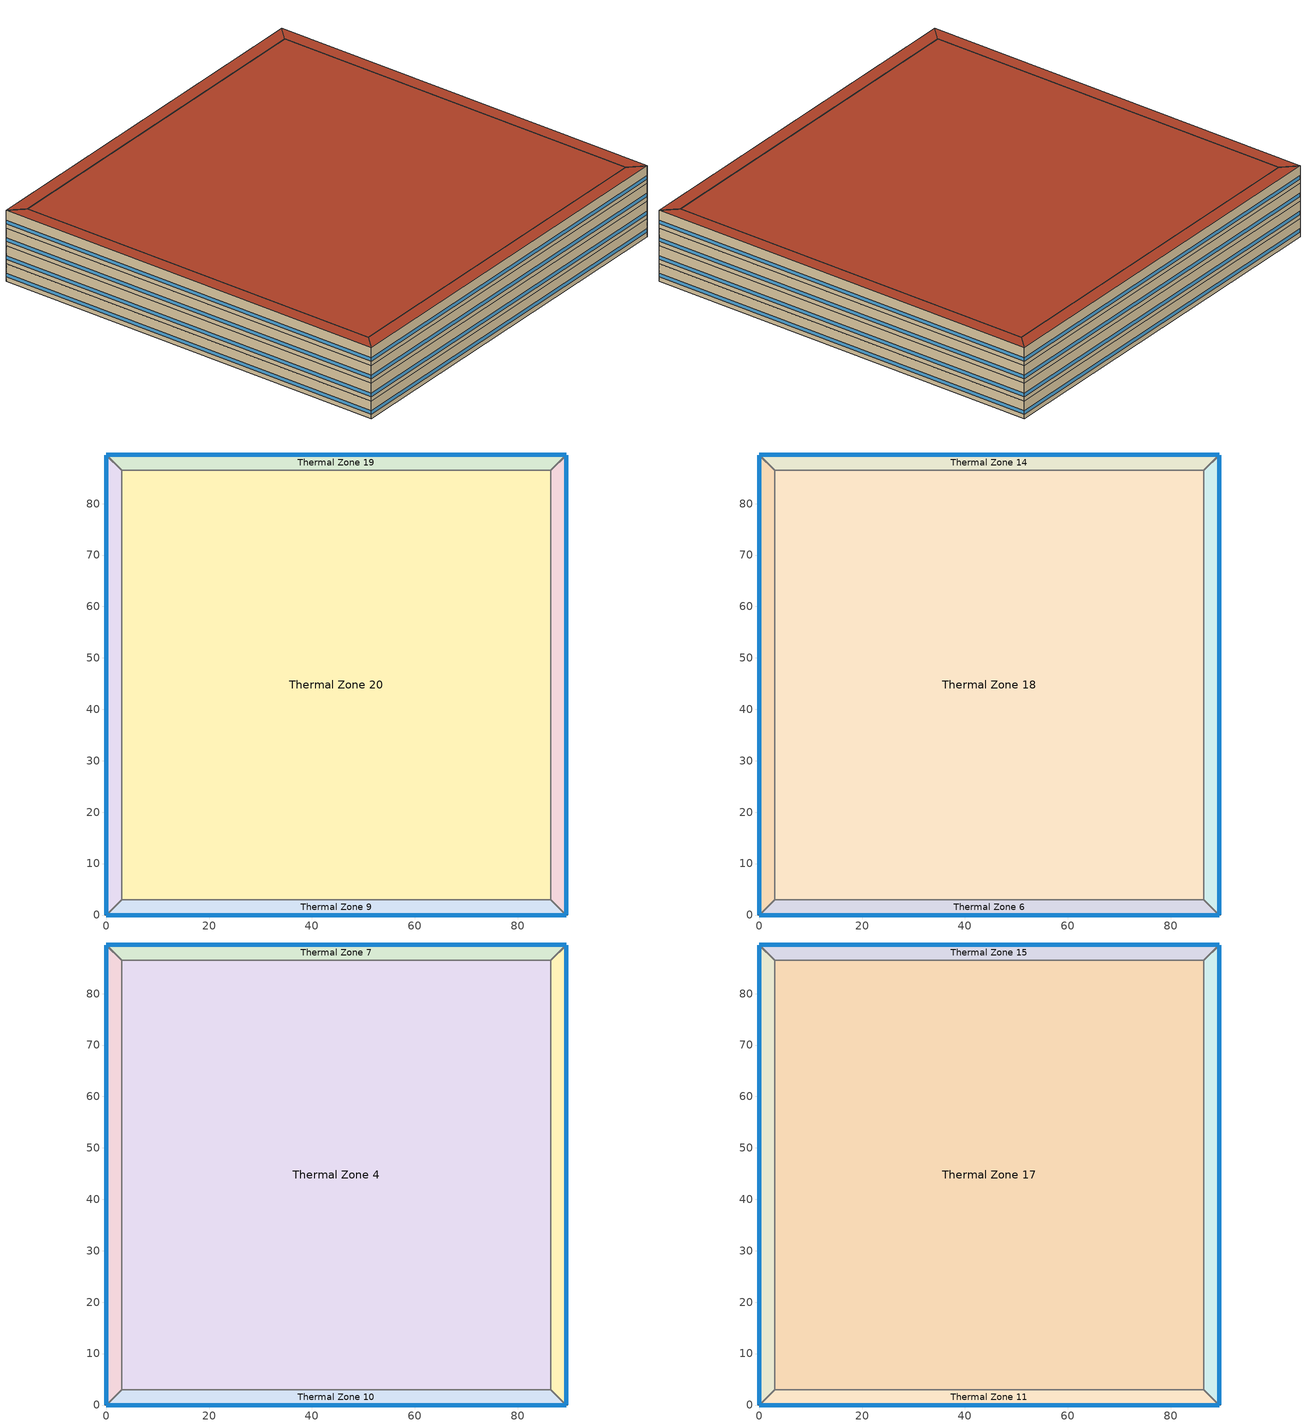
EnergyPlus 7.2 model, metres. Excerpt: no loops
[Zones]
Thermal Zone 19
 floor ground (000_ExtSlabCarpet_4in_ClimateZone 1-8): 0,89.45 89.45,89.45 86.45,86.45 3,86.45 z0
 wall outside (ASHRAE_189.1-2009_ExtWall_SteelFrame_ClimateZone 4-8): 89.45,89.45 0,89.45 z0:4
 wall to Thermal Zone 20 (000_Interior Wall): 3,86.45 86.45,86.45 z0:4
 wall to Thermal Zone 13 (000_Interior Wall): 86.45,86.45 89.45,89.45 z0:4
 wall to Thermal Zone 16 (000_Interior Wall): 0,89.45 3,86.45 z0:4
 window (ASHRAE_189.1-2009_ExtWindow_ClimateZone 4-5): 89.43,89.45 0.03,89.45 z1:1.8
Thermal Zone 9
 floor ground (000_ExtSlabCarpet_4in_ClimateZone 1-8): 89.45,0 0,0 3,3 86.45,3 z0
 wall outside (ASHRAE_189.1-2009_ExtWall_SteelFrame_ClimateZone 4-8): 0,0 89.45,0 z0:4
 wall to Thermal Zone 13 (000_Interior Wall): 89.45,0 86.45,3 z0:4
 wall to Thermal Zone 20 (000_Interior Wall): 86.45,3 3,3 z0:4
 wall to Thermal Zone 16 (000_Interior Wall): 3,3 0,0 z0:4
 window (ASHRAE_189.1-2009_ExtWindow_ClimateZone 4-5): 0.03,0 89.43,0 z1:1.8
Thermal Zone 13
 floor ground (000_ExtSlabCarpet_4in_ClimateZone 1-8): 89.45,89.45 89.45,0 86.45,3 86.45,86.45 z0
 wall outside (ASHRAE_189.1-2009_ExtWall_SteelFrame_ClimateZone 4-8): 89.45,0 89.45,89.45 z0:4
 wall to Thermal Zone 20 (000_Interior Wall): 86.45,86.45 86.45,3 z0:4
 window (ASHRAE_189.1-2009_ExtWindow_ClimateZone 4-5): 89.45,0.03 89.45,89.43 z1:1.8
Thermal Zone 16
 floor ground (000_ExtSlabCarpet_4in_ClimateZone 1-8): 0,0 0,89.45 3,86.45 3,3 z0
 wall outside (ASHRAE_189.1-2009_ExtWall_SteelFrame_ClimateZone 4-8): 0,89.45 0,0 z0:4
 wall to Thermal Zone 20 (000_Interior Wall): 3,3 3,86.45 z0:4
 window (ASHRAE_189.1-2009_ExtWindow_ClimateZone 4-5): 0,89.43 0,0.03 z1:1.8
Thermal Zone 20
 floor ground (000_ExtSlabCarpet_4in_ClimateZone 1-8): 3,3 3,86.45 86.45,86.45 86.45,3 z0
Thermal Zone 8
 floor to Thermal Zone 13 (000_Interior Floor): 89.45,89.45 89.45,0 86.45,3 86.45,86.45 z4
 wall outside (ASHRAE_189.1-2009_ExtWall_SteelFrame_ClimateZone 4-8): 89.45,0 89.45,89.45 z4:8
 wall to Thermal Zone 18 (000_Interior Wall): 86.45,86.45 86.45,3 z4:8
 wall to Thermal Zone 14 (000_Interior Wall): 89.45,89.45 86.45,86.45 z4:8
 wall to Thermal Zone 6 (000_Interior Wall): 86.45,3 89.45,0 z4:8
 window (ASHRAE_189.1-2009_ExtWindow_ClimateZone 4-5): 89.45,0.03 89.45,89.43 z5:5.8
Thermal Zone 14
 floor to Thermal Zone 19 (000_Interior Floor): 0,89.45 89.45,89.45 86.45,86.45 3,86.45 z4
 wall outside (ASHRAE_189.1-2009_ExtWall_SteelFrame_ClimateZone 4-8): 89.45,89.45 0,89.45 z4:8
 wall to Thermal Zone 2 (000_Interior Wall): 0,89.45 3,86.45 z4:8
 wall to Thermal Zone 18 (000_Interior Wall): 3,86.45 86.45,86.45 z4:8
 window (ASHRAE_189.1-2009_ExtWindow_ClimateZone 4-5): 89.43,89.45 0.03,89.45 z5:5.8
Thermal Zone 2
 floor to Thermal Zone 16 (000_Interior Floor): 0,0 0,89.45 3,86.45 3,3 z4
 wall outside (ASHRAE_189.1-2009_ExtWall_SteelFrame_ClimateZone 4-8): 0,89.45 0,0 z4:8
 wall to Thermal Zone 6 (000_Interior Wall): 0,0 3,3 z4:8
 wall to Thermal Zone 18 (000_Interior Wall): 3,3 3,86.45 z4:8
 window (ASHRAE_189.1-2009_ExtWindow_ClimateZone 4-5): 0,89.43 0,0.03 z5:5.8
Thermal Zone 6
 floor to Thermal Zone 9 (000_Interior Floor): 89.45,0 0,0 3,3 86.45,3 z4
 wall outside (ASHRAE_189.1-2009_ExtWall_SteelFrame_ClimateZone 4-8): 0,0 89.45,0 z4:8
 wall to Thermal Zone 18 (000_Interior Wall): 86.45,3 3,3 z4:8
 window (ASHRAE_189.1-2009_ExtWindow_ClimateZone 4-5): 0.03,0 89.43,0 z5:5.8
Thermal Zone 18
 floor to Thermal Zone 20 (000_Interior Floor): 3,3 3,86.45 86.45,86.45 86.45,3 z4
Thermal Zone 7
 floor to Thermal Zone 14 (000_Interior Floor): 0,89.45 89.45,89.45 86.45,86.45 3,86.45 z8
 wall outside (ASHRAE_189.1-2009_ExtWall_SteelFrame_ClimateZone 4-8): 89.45,89.45 0,89.45 z8:12
 wall to Thermal Zone 4 (000_Interior Wall): 3,86.45 86.45,86.45 z8:12
 wall to Thermal Zone 5 (000_Interior Wall): 0,89.45 3,86.45 z8:12
 wall to Thermal Zone 1 (000_Interior Wall): 86.45,86.45 89.45,89.45 z8:12
 window (ASHRAE_189.1-2009_ExtWindow_ClimateZone 4-5): 89.43,89.45 0.03,89.45 z9:9.8
Thermal Zone 10
 floor to Thermal Zone 6 (000_Interior Floor): 89.45,0 0,0 3,3 86.45,3 z8
 wall outside (ASHRAE_189.1-2009_ExtWall_SteelFrame_ClimateZone 4-8): 0,0 89.45,0 z8:12
 wall to Thermal Zone 5 (000_Interior Wall): 3,3 0,0 z8:12
 wall to Thermal Zone 1 (000_Interior Wall): 89.45,0 86.45,3 z8:12
 wall to Thermal Zone 4 (000_Interior Wall): 86.45,3 3,3 z8:12
 window (ASHRAE_189.1-2009_ExtWindow_ClimateZone 4-5): 0.03,0 89.43,0 z9:9.8
Thermal Zone 5
 floor to Thermal Zone 2 (000_Interior Floor): 0,0 0,89.45 3,86.45 3,3 z8
 wall outside (ASHRAE_189.1-2009_ExtWall_SteelFrame_ClimateZone 4-8): 0,89.45 0,0 z8:12
 wall to Thermal Zone 4 (000_Interior Wall): 3,3 3,86.45 z8:12
 window (ASHRAE_189.1-2009_ExtWindow_ClimateZone 4-5): 0,89.43 0,0.03 z9:9.8
Thermal Zone 4
 floor to Thermal Zone 18 (000_Interior Floor): 3,3 3,86.45 86.45,86.45 86.45,3 z8
 wall to Thermal Zone 1 (000_Interior Wall): 86.45,3 86.45,86.45 z8:12
Thermal Zone 1
 floor to Thermal Zone 8 (000_Interior Floor): 89.45,89.45 89.45,0 86.45,3 86.45,86.45 z8
 wall outside (ASHRAE_189.1-2009_ExtWall_SteelFrame_ClimateZone 4-8): 89.45,0 89.45,89.45 z8:12
 window (ASHRAE_189.1-2009_ExtWindow_ClimateZone 4-5): 89.45,0.03 89.45,89.43 z9:9.8
Thermal Zone 3
 floor to Thermal Zone 1 (000_Interior Floor): 89.45,89.45 89.45,0 86.45,3 86.45,86.45 z12
 wall outside (ASHRAE_189.1-2009_ExtWall_SteelFrame_ClimateZone 4-8): 89.45,0 89.45,89.45 z12:16
 wall to Thermal Zone 15 (000_Interior Wall): 89.45,89.45 86.45,86.45 z12:16
 wall to Thermal Zone 17 (000_Interior Wall): 86.45,86.45 86.45,3 z12:16
 wall to Thermal Zone 11 (000_Interior Wall): 86.45,3 89.45,0 z12:16
 window (ASHRAE_189.1-2009_ExtWindow_ClimateZone 4-5): 89.45,0.03 89.45,89.43 z13:13.8
 roof outside (ASHRAE_189.1-2009_ExtRoof_IEAD_ClimateZone 2-5): 86.45,86.45 86.45,3 89.45,0 89.45,89.45 z16
Thermal Zone 12
 floor to Thermal Zone 5 (000_Interior Floor): 0,0 0,89.45 3,86.45 3,3 z12
 wall outside (ASHRAE_189.1-2009_ExtWall_SteelFrame_ClimateZone 4-8): 0,89.45 0,0 z12:16
 wall to Thermal Zone 11 (000_Interior Wall): 0,0 3,3 z12:16
 wall to Thermal Zone 17 (000_Interior Wall): 3,3 3,86.45 z12:16
 wall to Thermal Zone 15 (000_Interior Wall): 3,86.45 0,89.45 z12:16
 window (ASHRAE_189.1-2009_ExtWindow_ClimateZone 4-5): 0,89.43 0,0.03 z13:13.8
 roof outside (ASHRAE_189.1-2009_ExtRoof_IEAD_ClimateZone 2-5): 3,3 3,86.45 0,89.45 0,0 z16
Thermal Zone 17
 floor to Thermal Zone 4 (000_Interior Floor): 3,3 3,86.45 86.45,86.45 86.45,3 z12
 wall to Thermal Zone 11 (000_Interior Wall): 3,3 86.45,3 z12:16
 wall to Thermal Zone 15 (000_Interior Wall): 86.45,86.45 3,86.45 z12:16
 roof outside (ASHRAE_189.1-2009_ExtRoof_IEAD_ClimateZone 2-5): 86.45,3 86.45,86.45 3,86.45 3,3 z16
Thermal Zone 15
 floor to Thermal Zone 7 (000_Interior Floor): 0,89.45 89.45,89.45 86.45,86.45 3,86.45 z12
 wall outside (ASHRAE_189.1-2009_ExtWall_SteelFrame_ClimateZone 4-8): 89.45,89.45 0,89.45 z12:16
 window (ASHRAE_189.1-2009_ExtWindow_ClimateZone 4-5): 89.43,89.45 0.03,89.45 z13:13.8
 roof outside (ASHRAE_189.1-2009_ExtRoof_IEAD_ClimateZone 2-5): 3,86.45 86.45,86.45 89.45,89.45 0,89.45 z16
Thermal Zone 11
 floor to Thermal Zone 10 (000_Interior Floor): 89.45,0 0,0 3,3 86.45,3 z12
 wall outside (ASHRAE_189.1-2009_ExtWall_SteelFrame_ClimateZone 4-8): 0,0 89.45,0 z12:16
 window (ASHRAE_189.1-2009_ExtWindow_ClimateZone 4-5): 0.03,0 89.43,0 z13:13.8
 roof outside (ASHRAE_189.1-2009_ExtRoof_IEAD_ClimateZone 2-5): 86.45,3 3,3 0,0 89.45,0 z16
[Site:Location]
Philadelphia International Ap_PA_USA Design_Conditions: Latitude {deg}=39.87; Longitude {deg}=-75.23; Time Zone {hr}=-5; Elevation {m}=2
[SizingPeriod:DesignDay] Month=7; Day of Month=21; Day Type=SummerDesignDay; Daily Dry-Bulb Temperature Range {deltaC}=9.4; Dry-Bulb Temperature Range Modifier Type=DefaultMultipliers; Barometric Pressure {Pa}=101301; Wind Speed {m/s}=5; Wind Direction {deg}=240; Rain Indicator=No; Snow Indicator=No; Daylight Saving Time Indicator=No; Solar Model Indicator=ASHRAETau; ASHRAE Clear Sky Optical Depth for Beam Irradiance (taub)=0.55; ASHRAE Clear Sky Optical Depth for Diffuse Irradiance (taud)=1.776
Name | Maximum Dry-Bulb Temperature {C} | Humidity Condition Type | Wetbulb or DewPoint at Maximum Dry-Bulb {C}
Philadelphia International Ap Ann Clg 2% Condns DB=>MWB | 31.1 | Wetbulb | 22.8
Philadelphia International Ap Ann Clg 1% Condns DP=>MDB | 27.4 | Dewpoint | 23.5
Philadelphia International Ap Ann Clg .4% Condns WB=>MDB | 31.4 | Wetbulb | 25.7
Philadelphia International Ap Ann Clg 2% Condns WB=>MDB | 28.8 | Wetbulb | 24.3
[Building]
Building 1
[Material] Thermal Absorptance=0.9
Name | Roughness | Thickness {m} | Conductivity {W/m-K} | Density {kg/m3} | Specific Heat {J/kg-K} | Solar Absorptance | Visible Absorptance
Roof Membrane | VeryRough | 0.0095 | 0.16 | 1121.29 | 1460 | 0.7 | 0.7
000_M11 100mm lightweight concrete | MediumRough | 0.1016 | 0.53 | 1280 | 840 | 0.7 | 0.7
000_F16 Acoustic tile | MediumSmooth | 0.0191 | 0.06 | 368 | 590 | 0.7 | 0.7
Roof Insulation [21] | MediumRough | 0.2105 | 0.049 | 265 | 836.8 | 0.7 | 0.7
MAT-CC05 4 HW CONCRETE | Rough | 0.1016 | 1.311 | 2240 | 836.8 | 0.7 | 0.7
Wall Insulation [39] | MediumRough | 0.1184 | 0.045 | 265 | 836.8 | 0.7 | 0.7
000_G01a 19mm gypsum board | MediumSmooth | 0.019 | 0.16 | 800 | 1090 | 0.7 | 0.7
Metal Decking | MediumSmooth | 0.0015 | 45.006 | 7680 | 418.4 | 0.7 | 0.3
1/2IN Gypsum | Smooth | 0.0127 | 0.16 | 784.9 | 830 | 0.92 | 0.92
[Material:AirGap]
Name | Thermal Resistance {m2-K/W}
000_F04 Wall air space resistance | 0.15
000_F05 Ceiling air space resistance | 0.18
[Material:NoMass] Thermal Absorptance=0.9; Solar Absorptance=0.7
Name | Roughness | Thermal Resistance {m2-K/W} | Visible Absorptance
CP02 CARPET PAD | VeryRough | 0.2165 | 0.8
MAT-SHEATH | Rough | 0.3626 | 0.7
[WindowMaterial:Glazing]
Theoretical Glass [207]: Optical Data Type=SpectralAverage; Thickness {m}=0.003; Solar Transmittance at Normal Incidence=0.3311; Front Side Solar Reflectance at Normal Incidence=0.6189; Back Side Solar Reflectance at Normal Incidence=0.6189; Visible Transmittance at Normal Incidence=0.44; Front Side Visible Reflectance at Normal Incidence=0.51; Back Side Visible Reflectance at Normal Incidence=0.51; Infrared Transmittance at Normal Incidence=0; Front Side Infrared Hemispherical Emissivity=0.9; Back Side Infrared Hemispherical Emissivity=0.9; Conductivity {W/m-K}=0.0133; Dirt Correction Factor for Solar and Visible Transmittance=1; Solar Diffusing=No
[Construction]
ASHRAE_189.1-2009_ExtWindow_ClimateZone 4-5: Theoretical Glass [207]
ASHRAE_189.1-2009_ExtWall_SteelFrame_ClimateZone 4-8: MAT-SHEATH, Wall Insulation [39], 1/2IN Gypsum
ASHRAE_189.1-2009_ExtRoof_IEAD_ClimateZone 2-5: Roof Membrane, Roof Insulation [21], Metal Decking
000_ExtSlabCarpet_4in_ClimateZone 1-8: MAT-CC05 4 HW CONCRETE, CP02 CARPET PAD
000_Interior Floor: 000_F16 Acoustic tile, 000_F05 Ceiling air space resistance, 000_M11 100mm lightweight concrete
000_Interior Wall: 000_G01a 19mm gypsum board, 000_F04 Wall air space resistance, 000_G01a 19mm gypsum board
[AvailabilityManager:Scheduled]
Name | Schedule
AvailabilityManager:Scheduled {92266f90-19d8-4a51-a9b0-840ea327b66b} | Schedule:Compact {0beba569-d19d-4367-a15e-3131b2a6f05f}
AvailabilityManager:Scheduled {26bcdc59-c292-4200-8426-3516ad329582} | Schedule:Compact {4adba1e8-9e55-4997-8308-2d34a65a767c}
[Zone]
Thermal Zone 8; Thermal Zone 3; Thermal Zone 7; Thermal Zone 14; Thermal Zone 12; Thermal Zone 2; Thermal Zone 17; Thermal Zone 10; Thermal Zone 19; Thermal Zone 9; Thermal Zone 15; Thermal Zone 5; Thermal Zone 4; Thermal Zone 6; Thermal Zone 13; Thermal Zone 1; Thermal Zone 18; Thermal Zone 11; Thermal Zone 16; Thermal Zone 20
[Schedule:Compact]
Schedule:Compact {0beba569-d19d-4367-a15e-3131b2a6f05f}; Schedule:Compact {4adba1e8-9e55-4997-8308-2d34a65a767c}: Through: 12/31, For: AllDays, Until: 24:00, 1
